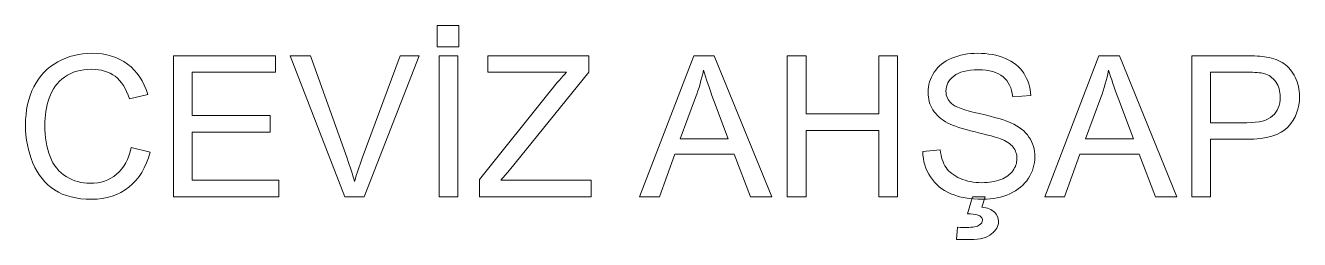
# Model space of a CAD drawing. Header units: millimetres. Extents: x -1381 to 521, y -496 to 496.
# Drawn here: x -719.1 to -377, y 373.7 to 431.1 of the extents above; entities that cross this region are included whole.
import ezdxf

# ---------------------------------------------------------------- set-up
doc = ezdxf.new("R2010")
doc.units = ezdxf.units.MM
doc.header["$MEASUREMENT"] = 0
doc.layers.add('layer 1', color=7, linetype='Continuous')

msp = doc.modelspace()

# ---------------------------------------------------------------- linework, layer by layer
at = {"layer": 'layer 1', "color": 250, "lineweight": 9}
for points, knots in [([(-608.5581, 425.3456), (-608.5581, 425.3456), (-608.5581, 431.1135), (-608.5581, 431.1135), (-608.5581, 431.1135), (-608.5581, 431.1135), (-602.7902, 431.1135), (-602.7902, 431.1135), (-602.7902, 431.1135), (-602.7902, 431.1135), (-602.7902, 425.3456), (-602.7902, 425.3456), (-602.7902, 425.3456), (-602.7902, 425.3456), (-608.5581, 425.3456), (-608.5581, 425.3456)], [0, 0, 0, 0, 0.2, 0.2, 0.2, 0.2, 0.4, 0.4, 0.4, 0.4, 0.6, 0.6, 0.6, 0.6, 1, 1, 1, 1]), ([(-690.6936, 398.4198), (-690.6936, 398.4198), (-685.6665, 397.1498), (-685.6665, 397.1498), (-685.6665, 397.1498), (-686.716, 393.0311), (-688.6034, 389.9002), (-691.3286, 387.7395), (-691.3286, 387.7395), (-694.0538, 385.5787), (-697.3876, 384.4939), (-701.3299, 384.4939), (-701.3299, 384.4939), (-705.4044, 384.4939), (-708.7206, 385.3229), (-711.2782, 386.9898), (-711.2782, 386.9898), (-713.8358, 388.6479), (-715.7761, 391.0556), (-717.1078, 394.2041), (-717.1078, 394.2041), (-718.4396, 397.3615), (-719.1099, 400.7393), (-719.1099, 404.3552), (-719.1099, 404.3552), (-719.1099, 408.2976), (-718.3602, 411.7372), (-716.8521, 414.6741), (-716.8521, 414.6741), (-715.344, 417.6109), (-713.2008, 419.8423), (-710.4227, 421.368), (-710.4227, 421.368), (-707.6446, 422.8937), (-704.5842, 423.6523), (-701.2505, 423.6523), (-701.2505, 423.6523), (-697.4581, 423.6523), (-694.2743, 422.6908), (-691.699, 420.7594), (-691.699, 420.7594), (-689.1149, 418.828), (-687.3157, 416.1204), (-686.3015, 412.6279), (-686.3015, 412.6279), (-686.3015, 412.6279), (-691.2228, 411.4638), (-691.2228, 411.4638), (-691.2228, 411.4638), (-692.0959, 414.2154), (-693.3747, 416.2263), (-695.0416, 417.4786), (-695.0416, 417.4786), (-696.7085, 418.7397), (-698.8075, 419.366), (-701.3387, 419.366), (-701.3387, 419.366), (-704.2403, 419.366), (-706.6744, 418.6693), (-708.6235, 417.2758), (-708.6235, 417.2758), (-710.5726, 415.8823), (-711.9485, 414.0038), (-712.7334, 411.6578), (-712.7334, 411.6578), (-713.5272, 409.303), (-713.924, 406.8777), (-713.924, 404.3817), (-713.924, 404.3817), (-713.924, 401.1627), (-713.4566, 398.3493), (-712.5217, 395.9503), (-712.5217, 395.9503), (-711.5869, 393.5427), (-710.1317, 391.7523), (-708.1561, 390.5617), (-708.1561, 390.5617), (-706.1806, 389.3711), (-704.0462, 388.7802), (-701.7444, 388.7802), (-701.7444, 388.7802), (-698.9398, 388.7802), (-696.5762, 389.5915), (-694.6359, 391.2055), (-694.6359, 391.2055), (-692.6956, 392.8283), (-691.3815, 395.2272), (-690.6936, 398.4198)], [0, 0, 0, 0, 0.04347826, 0.04347826, 0.04347826, 0.04347826, 0.08695652, 0.08695652, 0.08695652, 0.08695652, 0.13043478, 0.13043478, 0.13043478, 0.13043478, 0.17391304, 0.17391304, 0.17391304, 0.17391304, 0.2173913, 0.2173913, 0.2173913, 0.2173913, 0.26086957, 0.26086957, 0.26086957, 0.26086957, 0.30434783, 0.30434783, 0.30434783, 0.30434783, 0.34782609, 0.34782609, 0.34782609, 0.34782609, 0.39130435, 0.39130435, 0.39130435, 0.39130435, 0.43478261, 0.43478261, 0.43478261, 0.43478261, 0.47826087, 0.47826087, 0.47826087, 0.47826087, 0.52173913, 0.52173913, 0.52173913, 0.52173913, 0.56521739, 0.56521739, 0.56521739, 0.56521739, 0.60869565, 0.60869565, 0.60869565, 0.60869565, 0.65217391, 0.65217391, 0.65217391, 0.65217391, 0.69565217, 0.69565217, 0.69565217, 0.69565217, 0.73913043, 0.73913043, 0.73913043, 0.73913043, 0.7826087, 0.7826087, 0.7826087, 0.7826087, 0.82608696, 0.82608696, 0.82608696, 0.82608696, 0.86956522, 0.86956522, 0.86956522, 0.86956522, 0.91304348, 0.91304348, 0.91304348, 0.91304348, 1, 1, 1, 1]), ([(-679.3606, 385.1289), (-679.3606, 385.1289), (-679.3606, 423.0173), (-679.3606, 423.0173), (-679.3606, 423.0173), (-679.3606, 423.0173), (-652.0026, 423.0173), (-652.0026, 423.0173), (-652.0026, 423.0173), (-652.0026, 423.0173), (-652.0026, 418.5723), (-652.0026, 418.5723), (-652.0026, 418.5723), (-652.0026, 418.5723), (-674.3335, 418.5723), (-674.3335, 418.5723), (-674.3335, 418.5723), (-674.3335, 418.5723), (-674.3335, 406.9306), (-674.3335, 406.9306), (-674.3335, 406.9306), (-674.3335, 406.9306), (-653.4314, 406.9306), (-653.4314, 406.9306), (-653.4314, 406.9306), (-653.4314, 406.9306), (-653.4314, 402.4856), (-653.4314, 402.4856), (-653.4314, 402.4856), (-653.4314, 402.4856), (-674.3335, 402.4856), (-674.3335, 402.4856), (-674.3335, 402.4856), (-674.3335, 402.4856), (-674.3335, 389.5739), (-674.3335, 389.5739), (-674.3335, 389.5739), (-674.3335, 389.5739), (-651.1031, 389.5739), (-651.1031, 389.5739), (-651.1031, 389.5739), (-651.1031, 389.5739), (-651.1031, 385.1289), (-651.1031, 385.1289), (-651.1031, 385.1289), (-651.1031, 385.1289), (-679.3606, 385.1289), (-679.3606, 385.1289)], [0, 0, 0, 0, 0.07692308, 0.07692308, 0.07692308, 0.07692308, 0.15384615, 0.15384615, 0.15384615, 0.15384615, 0.23076923, 0.23076923, 0.23076923, 0.23076923, 0.30769231, 0.30769231, 0.30769231, 0.30769231, 0.38461538, 0.38461538, 0.38461538, 0.38461538, 0.46153846, 0.46153846, 0.46153846, 0.46153846, 0.53846154, 0.53846154, 0.53846154, 0.53846154, 0.61538462, 0.61538462, 0.61538462, 0.61538462, 0.69230769, 0.69230769, 0.69230769, 0.69230769, 0.76923077, 0.76923077, 0.76923077, 0.76923077, 0.84615385, 0.84615385, 0.84615385, 0.84615385, 1, 1, 1, 1]), ([(-633.376, 385.1289), (-633.376, 385.1289), (-648.0163, 423.0173), (-648.0163, 423.0173), (-648.0163, 423.0173), (-648.0163, 423.0173), (-642.5835, 423.0173), (-642.5835, 423.0173), (-642.5835, 423.0173), (-642.5835, 423.0173), (-632.741, 395.4829), (-632.741, 395.4829), (-632.741, 395.4829), (-631.9561, 393.2781), (-631.2858, 391.2143), (-630.7566, 389.2829), (-630.7566, 389.2829), (-630.1745, 391.3554), (-629.4954, 393.4192), (-628.7193, 395.4829), (-628.7193, 395.4829), (-628.7193, 395.4829), (-618.5064, 423.0173), (-618.5064, 423.0173), (-618.5064, 423.0173), (-618.5064, 423.0173), (-613.3911, 423.0173), (-613.3911, 423.0173), (-613.3911, 423.0173), (-613.3911, 423.0173), (-628.1637, 385.1289), (-628.1637, 385.1289), (-628.1637, 385.1289), (-628.1637, 385.1289), (-633.376, 385.1289), (-633.376, 385.1289)], [0, 0, 0, 0, 0.1, 0.1, 0.1, 0.1, 0.2, 0.2, 0.2, 0.2, 0.3, 0.3, 0.3, 0.3, 0.4, 0.4, 0.4, 0.4, 0.5, 0.5, 0.5, 0.5, 0.6, 0.6, 0.6, 0.6, 0.7, 0.7, 0.7, 0.7, 0.8, 0.8, 0.8, 0.8, 1, 1, 1, 1]), ([(-608.0289, 385.1289), (-608.0289, 385.1289), (-608.0289, 423.0173), (-608.0289, 423.0173), (-608.0289, 423.0173), (-608.0289, 423.0173), (-603.0019, 423.0173), (-603.0019, 423.0173), (-603.0019, 423.0173), (-603.0019, 423.0173), (-603.0019, 385.1289), (-603.0019, 385.1289), (-603.0019, 385.1289), (-603.0019, 385.1289), (-608.0289, 385.1289), (-608.0289, 385.1289)], [0, 0, 0, 0, 0.2, 0.2, 0.2, 0.2, 0.4, 0.4, 0.4, 0.4, 0.6, 0.6, 0.6, 0.6, 1, 1, 1, 1]), ([(-597.1899, 385.1289), (-597.1899, 385.1289), (-597.1899, 389.7591), (-597.1899, 389.7591), (-597.1899, 389.7591), (-597.1899, 389.7591), (-577.7871, 414.0479), (-577.7871, 414.0479), (-577.7871, 414.0479), (-576.3936, 415.7588), (-575.0883, 417.267), (-573.8448, 418.5723), (-573.8448, 418.5723), (-573.8448, 418.5723), (-594.9674, 418.5723), (-594.9674, 418.5723), (-594.9674, 418.5723), (-594.9674, 418.5723), (-594.9674, 423.0173), (-594.9674, 423.0173), (-594.9674, 423.0173), (-594.9674, 423.0173), (-567.874, 423.0173), (-567.874, 423.0173), (-567.874, 423.0173), (-567.874, 423.0173), (-567.874, 418.5723), (-567.874, 418.5723), (-567.874, 418.5723), (-567.874, 418.5723), (-589.1553, 392.2902), (-589.1553, 392.2902), (-589.1553, 392.2902), (-589.1553, 392.2902), (-591.4308, 389.5739), (-591.4308, 389.5739), (-591.4308, 389.5739), (-591.4308, 389.5739), (-567.239, 389.5739), (-567.239, 389.5739), (-567.239, 389.5739), (-567.239, 389.5739), (-567.239, 385.1289), (-567.239, 385.1289), (-567.239, 385.1289), (-567.239, 385.1289), (-597.1899, 385.1289), (-597.1899, 385.1289)], [0, 0, 0, 0, 0.07692308, 0.07692308, 0.07692308, 0.07692308, 0.15384615, 0.15384615, 0.15384615, 0.15384615, 0.23076923, 0.23076923, 0.23076923, 0.23076923, 0.30769231, 0.30769231, 0.30769231, 0.30769231, 0.38461538, 0.38461538, 0.38461538, 0.38461538, 0.46153846, 0.46153846, 0.46153846, 0.46153846, 0.53846154, 0.53846154, 0.53846154, 0.53846154, 0.61538462, 0.61538462, 0.61538462, 0.61538462, 0.69230769, 0.69230769, 0.69230769, 0.69230769, 0.76923077, 0.76923077, 0.76923077, 0.76923077, 0.84615385, 0.84615385, 0.84615385, 0.84615385, 1, 1, 1, 1]), ([(-554.2215, 385.1289), (-554.2215, 385.1289), (-539.687, 423.0173), (-539.687, 423.0173), (-539.687, 423.0173), (-539.687, 423.0173), (-534.1749, 423.0173), (-534.1749, 423.0173), (-534.1749, 423.0173), (-534.1749, 423.0173), (-518.7496, 385.1289), (-518.7496, 385.1289), (-518.7496, 385.1289), (-518.7496, 385.1289), (-524.4558, 385.1289), (-524.4558, 385.1289), (-524.4558, 385.1289), (-524.4558, 385.1289), (-528.8391, 396.6118), (-528.8391, 396.6118), (-528.8391, 396.6118), (-528.8391, 396.6118), (-544.7935, 396.6118), (-544.7935, 396.6118), (-544.7935, 396.6118), (-544.7935, 396.6118), (-548.9033, 385.1289), (-548.9033, 385.1289), (-548.9033, 385.1289), (-548.9033, 385.1289), (-554.2215, 385.1289), (-554.2215, 385.1289)], [0, 0, 0, 0, 0.11111111, 0.11111111, 0.11111111, 0.11111111, 0.22222222, 0.22222222, 0.22222222, 0.22222222, 0.33333333, 0.33333333, 0.33333333, 0.33333333, 0.44444444, 0.44444444, 0.44444444, 0.44444444, 0.55555556, 0.55555556, 0.55555556, 0.55555556, 0.66666667, 0.66666667, 0.66666667, 0.66666667, 0.77777778, 0.77777778, 0.77777778, 0.77777778, 1, 1, 1, 1]), ([(-514.5604, 385.1289), (-514.5604, 385.1289), (-514.5604, 423.0173), (-514.5604, 423.0173), (-514.5604, 423.0173), (-514.5604, 423.0173), (-509.5334, 423.0173), (-509.5334, 423.0173), (-509.5334, 423.0173), (-509.5334, 423.0173), (-509.5334, 407.4068), (-509.5334, 407.4068), (-509.5334, 407.4068), (-509.5334, 407.4068), (-489.9542, 407.4068), (-489.9542, 407.4068), (-489.9542, 407.4068), (-489.9542, 407.4068), (-489.9542, 423.0173), (-489.9542, 423.0173), (-489.9542, 423.0173), (-489.9542, 423.0173), (-484.9271, 423.0173), (-484.9271, 423.0173), (-484.9271, 423.0173), (-484.9271, 423.0173), (-484.9271, 385.1289), (-484.9271, 385.1289), (-484.9271, 385.1289), (-484.9271, 385.1289), (-489.9542, 385.1289), (-489.9542, 385.1289), (-489.9542, 385.1289), (-489.9542, 385.1289), (-489.9542, 402.9618), (-489.9542, 402.9618), (-489.9542, 402.9618), (-489.9542, 402.9618), (-509.5334, 402.9618), (-509.5334, 402.9618), (-509.5334, 402.9618), (-509.5334, 402.9618), (-509.5334, 385.1289), (-509.5334, 385.1289), (-509.5334, 385.1289), (-509.5334, 385.1289), (-514.5604, 385.1289), (-514.5604, 385.1289)], [0, 0, 0, 0, 0.07692308, 0.07692308, 0.07692308, 0.07692308, 0.15384615, 0.15384615, 0.15384615, 0.15384615, 0.23076923, 0.23076923, 0.23076923, 0.23076923, 0.30769231, 0.30769231, 0.30769231, 0.30769231, 0.38461538, 0.38461538, 0.38461538, 0.38461538, 0.46153846, 0.46153846, 0.46153846, 0.46153846, 0.53846154, 0.53846154, 0.53846154, 0.53846154, 0.61538462, 0.61538462, 0.61538462, 0.61538462, 0.69230769, 0.69230769, 0.69230769, 0.69230769, 0.76923077, 0.76923077, 0.76923077, 0.76923077, 0.84615385, 0.84615385, 0.84615385, 0.84615385, 1, 1, 1, 1]), ([(-478.1978, 397.2997), (-478.1978, 397.2997), (-473.4882, 397.7231), (-473.4882, 397.7231), (-473.4882, 397.7231), (-473.2678, 395.8181), (-472.7474, 394.257), (-471.9272, 393.0311), (-471.9272, 393.0311), (-471.107, 391.814), (-469.837, 390.8262), (-468.1172, 390.0678), (-468.1172, 390.0678), (-466.3974, 389.3181), (-464.4571, 388.9389), (-462.3052, 388.9389), (-462.3052, 388.9389), (-460.3914, 388.9389), (-458.7068, 389.2211), (-457.2428, 389.7944), (-457.2428, 389.7944), (-455.7788, 390.3677), (-454.694, 391.1526), (-453.9796, 392.1492), (-453.9796, 392.1492), (-453.2652, 393.1458), (-452.9036, 394.2306), (-452.9036, 395.3946), (-452.9036, 395.3946), (-452.9036, 396.5765), (-453.2476, 397.6084), (-453.9355, 398.4992), (-453.9355, 398.4992), (-454.6234, 399.3811), (-455.7612, 400.122), (-457.3487, 400.7305), (-457.3487, 400.7305), (-458.3629, 401.1186), (-460.6118, 401.7359), (-464.0955, 402.5738), (-464.0955, 402.5738), (-467.5792, 403.4116), (-470.0134, 404.1966), (-471.4069, 404.9374), (-471.4069, 404.9374), (-473.2148, 405.8899), (-474.5554, 407.0717), (-475.4373, 408.474), (-475.4373, 408.474), (-476.3281, 409.8763), (-476.7691, 411.455), (-476.7691, 413.1924), (-476.7691, 413.1924), (-476.7691, 415.115), (-476.2223, 416.9054), (-475.1375, 418.5633), (-475.1375, 418.5633), (-474.0527, 420.2302), (-472.474, 421.4915), (-470.3838, 422.3558), (-470.3838, 422.3558), (-468.3024, 423.22), (-465.9829, 423.6523), (-463.4341, 423.6523), (-463.4341, 423.6523), (-460.6295, 423.6523), (-458.1512, 423.2025), (-456.0081, 422.2941), (-456.0081, 422.2941), (-453.865, 421.3945), (-452.2157, 420.0627), (-451.0604, 418.2988), (-451.0604, 418.2988), (-449.905, 416.5438), (-449.2877, 414.5506), (-449.1995, 412.3281), (-449.1995, 412.3281), (-449.1995, 412.3281), (-454.0149, 411.9577), (-454.0149, 411.9577), (-454.0149, 411.9577), (-454.2707, 414.3477), (-455.1438, 416.1557), (-456.6343, 417.3728), (-456.6343, 417.3728), (-458.1248, 418.5987), (-460.3296, 419.2073), (-463.24, 419.2073), (-463.24, 419.2073), (-466.2739, 419.2073), (-468.4876, 418.6516), (-469.8723, 417.5404), (-469.8723, 417.5404), (-471.2569, 416.4291), (-471.9537, 415.0886), (-471.9537, 413.5187), (-471.9537, 413.5187), (-471.9537, 412.1605), (-471.4598, 411.0404), (-470.4808, 410.1585), (-470.4808, 410.1585), (-469.5107, 409.2854), (-466.9971, 408.377), (-462.9225, 407.4597), (-462.9225, 407.4597), (-458.848, 406.5337), (-456.0522, 405.7311), (-454.5352, 405.0432), (-454.5352, 405.0432), (-452.3392, 404.029), (-450.7076, 402.7502), (-449.6581, 401.1891), (-449.6581, 401.1891), (-448.6086, 399.6369), (-448.0882, 397.8465), (-448.0882, 395.8181), (-448.0882, 395.8181), (-448.0882, 393.7984), (-448.6615, 391.9111), (-449.8168, 390.1295), (-449.8168, 390.1295), (-450.9722, 388.348), (-452.6214, 386.9633), (-454.7822, 385.9756), (-454.7822, 385.9756), (-456.943, 384.9878), (-459.3683, 384.4939), (-462.0759, 384.4939), (-462.0759, 384.4939), (-465.4978, 384.4939), (-468.3641, 384.9966), (-470.6748, 385.9932), (-470.6748, 385.9932), (-472.9944, 386.9898), (-474.8023, 388.4891), (-476.1164, 390.4999), (-476.1164, 390.4999), (-477.4394, 392.502), (-478.1273, 394.7686), (-478.1978, 397.2997)], [0, 0, 0, 0, 0.02777778, 0.02777778, 0.02777778, 0.02777778, 0.05555556, 0.05555556, 0.05555556, 0.05555556, 0.08333333, 0.08333333, 0.08333333, 0.08333333, 0.11111111, 0.11111111, 0.11111111, 0.11111111, 0.13888889, 0.13888889, 0.13888889, 0.13888889, 0.16666667, 0.16666667, 0.16666667, 0.16666667, 0.19444444, 0.19444444, 0.19444444, 0.19444444, 0.22222222, 0.22222222, 0.22222222, 0.22222222, 0.25, 0.25, 0.25, 0.25, 0.27777778, 0.27777778, 0.27777778, 0.27777778, 0.30555556, 0.30555556, 0.30555556, 0.30555556, 0.33333333, 0.33333333, 0.33333333, 0.33333333, 0.36111111, 0.36111111, 0.36111111, 0.36111111, 0.38888889, 0.38888889, 0.38888889, 0.38888889, 0.41666667, 0.41666667, 0.41666667, 0.41666667, 0.44444444, 0.44444444, 0.44444444, 0.44444444, 0.47222222, 0.47222222, 0.47222222, 0.47222222, 0.5, 0.5, 0.5, 0.5, 0.52777778, 0.52777778, 0.52777778, 0.52777778, 0.55555556, 0.55555556, 0.55555556, 0.55555556, 0.58333333, 0.58333333, 0.58333333, 0.58333333, 0.61111111, 0.61111111, 0.61111111, 0.61111111, 0.63888889, 0.63888889, 0.63888889, 0.63888889, 0.66666667, 0.66666667, 0.66666667, 0.66666667, 0.69444444, 0.69444444, 0.69444444, 0.69444444, 0.72222222, 0.72222222, 0.72222222, 0.72222222, 0.75, 0.75, 0.75, 0.75, 0.77777778, 0.77777778, 0.77777778, 0.77777778, 0.80555556, 0.80555556, 0.80555556, 0.80555556, 0.83333333, 0.83333333, 0.83333333, 0.83333333, 0.86111111, 0.86111111, 0.86111111, 0.86111111, 0.88888889, 0.88888889, 0.88888889, 0.88888889, 0.91666667, 0.91666667, 0.91666667, 0.91666667, 0.94444444, 0.94444444, 0.94444444, 0.94444444, 1, 1, 1, 1]), ([(-445.416, 385.1289), (-445.416, 385.1289), (-430.8815, 423.0173), (-430.8815, 423.0173), (-430.8815, 423.0173), (-430.8815, 423.0173), (-425.3694, 423.0173), (-425.3694, 423.0173), (-425.3694, 423.0173), (-425.3694, 423.0173), (-409.9441, 385.1289), (-409.9441, 385.1289), (-409.9441, 385.1289), (-409.9441, 385.1289), (-415.6503, 385.1289), (-415.6503, 385.1289), (-415.6503, 385.1289), (-415.6503, 385.1289), (-420.0336, 396.6118), (-420.0336, 396.6118), (-420.0336, 396.6118), (-420.0336, 396.6118), (-435.988, 396.6118), (-435.988, 396.6118), (-435.988, 396.6118), (-435.988, 396.6118), (-440.0978, 385.1289), (-440.0978, 385.1289), (-440.0978, 385.1289), (-440.0978, 385.1289), (-445.416, 385.1289), (-445.416, 385.1289)], [0, 0, 0, 0, 0.11111111, 0.11111111, 0.11111111, 0.11111111, 0.22222222, 0.22222222, 0.22222222, 0.22222222, 0.33333333, 0.33333333, 0.33333333, 0.33333333, 0.44444444, 0.44444444, 0.44444444, 0.44444444, 0.55555556, 0.55555556, 0.55555556, 0.55555556, 0.66666667, 0.66666667, 0.66666667, 0.66666667, 0.77777778, 0.77777778, 0.77777778, 0.77777778, 1, 1, 1, 1]), ([(-405.9666, 385.1289), (-405.9666, 385.1289), (-405.9666, 423.0173), (-405.9666, 423.0173), (-405.9666, 423.0173), (-405.9666, 423.0173), (-391.6615, 423.0173), (-391.6615, 423.0173), (-391.6615, 423.0173), (-389.1479, 423.0173), (-387.2253, 422.8937), (-385.8935, 422.6557), (-385.8935, 422.6557), (-384.0326, 422.347), (-382.4716, 421.7561), (-381.2104, 420.8918), (-381.2104, 420.8918), (-379.9492, 420.0186), (-378.935, 418.8016), (-378.1677, 417.2405), (-378.1677, 417.2405), (-377.4004, 415.6795), (-377.0212, 413.9597), (-377.0212, 412.0811), (-377.0212, 412.0811), (-377.0212, 408.8709), (-378.0442, 406.1455), (-380.0993, 403.9231), (-380.0993, 403.9231), (-382.1453, 401.6917), (-385.8584, 400.5806), (-391.2205, 400.5806), (-391.2205, 400.5806), (-391.2205, 400.5806), (-400.9395, 400.5806), (-400.9395, 400.5806), (-400.9395, 400.5806), (-400.9395, 400.5806), (-400.9395, 385.1289), (-400.9395, 385.1289), (-400.9395, 385.1289), (-400.9395, 385.1289), (-405.9666, 385.1289), (-405.9666, 385.1289)], [0, 0, 0, 0, 0.08333333, 0.08333333, 0.08333333, 0.08333333, 0.16666667, 0.16666667, 0.16666667, 0.16666667, 0.25, 0.25, 0.25, 0.25, 0.33333333, 0.33333333, 0.33333333, 0.33333333, 0.41666667, 0.41666667, 0.41666667, 0.41666667, 0.5, 0.5, 0.5, 0.5, 0.58333333, 0.58333333, 0.58333333, 0.58333333, 0.66666667, 0.66666667, 0.66666667, 0.66666667, 0.75, 0.75, 0.75, 0.75, 0.83333333, 0.83333333, 0.83333333, 0.83333333, 1, 1, 1, 1]), ([(-543.3206, 400.6864), (-543.3206, 400.6864), (-530.409, 400.6864), (-530.409, 400.6864), (-530.409, 400.6864), (-530.409, 400.6864), (-534.3601, 411.1904), (-534.3601, 411.1904), (-534.3601, 411.1904), (-535.5507, 414.383), (-536.4503, 417.02), (-537.0765, 419.1014), (-537.0765, 419.1014), (-537.5968, 416.632), (-538.2935, 414.2066), (-539.1667, 411.8077), (-539.1667, 411.8077), (-539.1667, 411.8077), (-543.3206, 400.6864), (-543.3206, 400.6864)], [0, 0, 0, 0, 0.16666667, 0.16666667, 0.16666667, 0.16666667, 0.33333333, 0.33333333, 0.33333333, 0.33333333, 0.5, 0.5, 0.5, 0.5, 0.66666667, 0.66666667, 0.66666667, 0.66666667, 1, 1, 1, 1]), ([(-434.5151, 400.6864), (-434.5151, 400.6864), (-421.6035, 400.6864), (-421.6035, 400.6864), (-421.6035, 400.6864), (-421.6035, 400.6864), (-425.5546, 411.1904), (-425.5546, 411.1904), (-425.5546, 411.1904), (-426.7452, 414.383), (-427.6448, 417.02), (-428.271, 419.1014), (-428.271, 419.1014), (-428.7913, 416.632), (-429.488, 414.2066), (-430.3612, 411.8077), (-430.3612, 411.8077), (-430.3612, 411.8077), (-434.5151, 400.6864), (-434.5151, 400.6864)], [0, 0, 0, 0, 0.16666667, 0.16666667, 0.16666667, 0.16666667, 0.33333333, 0.33333333, 0.33333333, 0.33333333, 0.5, 0.5, 0.5, 0.5, 0.66666667, 0.66666667, 0.66666667, 0.66666667, 1, 1, 1, 1]), ([(-400.9395, 405.0256), (-400.9395, 405.0256), (-391.1499, 405.0256), (-391.1499, 405.0256), (-391.1499, 405.0256), (-387.9044, 405.0256), (-385.6113, 405.6253), (-384.2443, 406.8336), (-384.2443, 406.8336), (-382.8861, 408.0418), (-382.2071, 409.7352), (-382.2071, 411.9312), (-382.2071, 411.9312), (-382.2071, 413.5099), (-382.6039, 414.8681), (-383.4065, 415.997), (-383.4065, 415.997), (-384.209, 417.1258), (-385.2674, 417.8755), (-386.5726, 418.2371), (-386.5726, 418.2371), (-387.4193, 418.4576), (-388.9804, 418.5723), (-391.247, 418.5723), (-391.247, 418.5723), (-391.247, 418.5723), (-400.9395, 418.5723), (-400.9395, 418.5723), (-400.9395, 418.5723), (-400.9395, 418.5723), (-400.9395, 405.0256), (-400.9395, 405.0256)], [0, 0, 0, 0, 0.11111111, 0.11111111, 0.11111111, 0.11111111, 0.22222222, 0.22222222, 0.22222222, 0.22222222, 0.33333333, 0.33333333, 0.33333333, 0.33333333, 0.44444444, 0.44444444, 0.44444444, 0.44444444, 0.55555556, 0.55555556, 0.55555556, 0.55555556, 0.66666667, 0.66666667, 0.66666667, 0.66666667, 0.77777778, 0.77777778, 0.77777778, 0.77777778, 1, 1, 1, 1]), ([(-466.2034, 380.5781), (-466.2034, 380.5781), (-464.8628, 385.1289), (-464.8628, 385.1289), (-464.8628, 385.1289), (-464.8628, 385.1289), (-461.4232, 385.1289), (-461.4232, 385.1289), (-461.4232, 385.1289), (-461.4232, 385.1289), (-462.2787, 382.3772), (-462.2787, 382.3772), (-462.2787, 382.3772), (-460.8059, 382.2008), (-459.6946, 381.7511), (-458.945, 381.019), (-458.945, 381.019), (-458.1953, 380.2958), (-457.8249, 379.4845), (-457.8249, 378.5937), (-457.8249, 378.5937), (-457.8249, 377.306), (-458.4511, 376.1683), (-459.7034, 375.1806), (-459.7034, 375.1806), (-460.947, 374.1928), (-462.8344, 373.6989), (-465.3479, 373.6989), (-465.3479, 373.6989), (-466.7678, 373.6989), (-468.0202, 373.6989), (-469.0962, 373.6989), (-469.0962, 373.6989), (-469.0962, 373.6989), (-468.8316, 376.9797), (-468.8316, 376.9797), (-468.8316, 376.9797), (-467.7115, 376.9445), (-466.9001, 376.9268), (-466.3709, 376.9268), (-466.3709, 376.9268), (-464.7394, 376.9268), (-463.584, 377.1473), (-462.9225, 377.5971), (-462.9225, 377.5971), (-462.4198, 377.941), (-462.1641, 378.3556), (-462.1641, 378.8583), (-462.1641, 378.8583), (-462.1641, 379.167), (-462.2611, 379.4404), (-462.4639, 379.6785), (-462.4639, 379.6785), (-462.658, 379.9166), (-463.0196, 380.1283), (-463.5487, 380.2958), (-463.5487, 380.2958), (-464.0867, 380.4634), (-464.9687, 380.5604), (-466.2034, 380.5781)], [0, 0, 0, 0, 0.0625, 0.0625, 0.0625, 0.0625, 0.125, 0.125, 0.125, 0.125, 0.1875, 0.1875, 0.1875, 0.1875, 0.25, 0.25, 0.25, 0.25, 0.3125, 0.3125, 0.3125, 0.3125, 0.375, 0.375, 0.375, 0.375, 0.4375, 0.4375, 0.4375, 0.4375, 0.5, 0.5, 0.5, 0.5, 0.5625, 0.5625, 0.5625, 0.5625, 0.625, 0.625, 0.625, 0.625, 0.6875, 0.6875, 0.6875, 0.6875, 0.75, 0.75, 0.75, 0.75, 0.8125, 0.8125, 0.8125, 0.8125, 0.875, 0.875, 0.875, 0.875, 1, 1, 1, 1])]:
    msp.add_open_spline(points, degree=3, knots=knots, dxfattribs=at)

doc.saveas('drawing.dxf')
